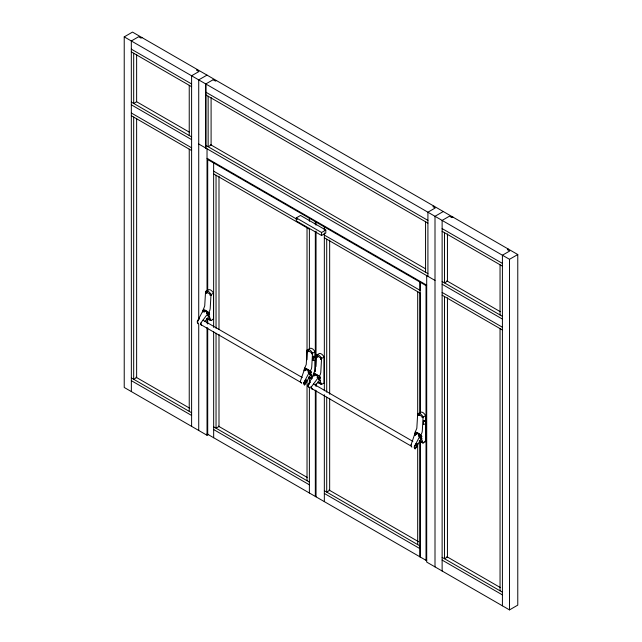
<?xml version="1.0" encoding="UTF-8"?>
<svg xmlns="http://www.w3.org/2000/svg" width="642" height="642" viewBox="0 0 642 642"><rect width="100%" height="100%" fill="white"/><g stroke="black" fill="none" stroke-linecap="round" stroke-linejoin="round"><path stroke-width="0.96" d="M202.832 311.948L202.968 310.72L197.311 321.482A1.107 0.642 -60 0 0 197.238 322.075L197.945 323.745L198.338 323.52M304.332 370.546L304.469 369.319L300.464 380.955A1.107 0.642 -60 0 0 300.368 381.613L301.443 383.122M313.408 375.787L313.553 374.559L307.887 385.32A1.107 0.642 -60 0 0 307.815 385.914L308.858 387.471M202.607 311.659L204.726 305.865L205.56 291.508L208.04 290.08A4.799 2.769 60 0 1 213.473 293.209L213.473 319.146L210.993 320.575A16.106 5.321 44.3 0 1 206.997 318.432M418.897 436.408L419.138 434.634L418.825 435.846M204.084 312.044L204.934 310.086L207.382 311.498L206.531 313.457M305.584 370.651L306.435 368.693L308.882 370.105L308.032 372.063M314.66 375.891L315.511 373.933L317.959 375.345L317.108 377.303M416.16 434.49L417.011 432.531L419.459 433.944L418.608 435.902M206.475 292.03C207.334 293.683 206.708 291.396 206.531 292.559M210.351 294.919L210.865 294.405M210.745 295.288C209.38 296.163 210.127 293.161 210.905 295.336M308.481 351.511C307.269 351.856 308.088 349.778 307.927 351.102M311.819 353.18L312.036 352.771M317.14 356.238C315.302 355.66 318.047 358.453 317.132 355.981M321.329 358.084L321.161 359.006M321.297 359.263C320.35 356.695 320.671 360.507 321.056 358.998M418.624 414.917C416.883 414.218 419.218 416.818 418.672 414.443M418.415 414.724L418.945 414.555M422.717 417.669C421.016 416.947 422.982 417.765 422.725 416.626M204.012 311.827L204.325 310.616L207.125 312.277L206.941 312.823M204.116 311.819L204.325 310.616M206.724 313.392L207.125 312.277M305.528 370.442L305.849 369.222L308.642 370.891L308.353 371.999M308.248 372.007L308.642 370.891M314.588 375.666L314.708 375.04M317.308 377.239L317.429 376.613M317.413 377.231L317.621 376.027L314.901 374.455L314.805 375.097M416.112 434.281L416.425 433.069L419.226 434.73M305.752 369.864L305.849 369.222M310.247 372.143C309.613 375.698 312.718 371.245 310.351 371.935M416.329 433.703L416.425 433.069M411.105 444.681L415.053 433.165L415.101 435.388M200.737 323.512L201.098 323.022M311.322 387.351L311.675 386.869M311.201 387.078L311.145 387.206A1.107 0.642 -60 0 0 311.073 387.8L312.148 389.301M411.073 444.737L411.016 444.866A1.107 0.642 -60 0 0 410.944 445.46L411.843 447.145M213.473 293.209L210.993 294.646L210.199 308.617C210.407 311.161 205.922 315.053 209.26 316.394L210.993 320.575L207.109 318.336M314.997 371.774L314.997 351.824A4.799 2.769 60 0 0 309.564 348.686L307.085 350.123L306.242 364.479L304.292 369.03L304.172 370.843M314.997 351.824L312.518 353.26L311.723 367.232C311.932 369.776 307.438 373.66 310.776 375.008L312.148 378.307M317.573 382.271A16.106 5.321 44.3 0 0 321.57 384.422L324.058 382.985L324.058 357.056A4.799 2.769 60 0 0 318.625 353.919L316.137 355.355L315.302 369.712L313.352 374.262L313.232 376.076M324.058 357.056L321.57 358.493L320.775 372.464C320.984 375.008 316.498 378.892 319.836 380.241L321.57 384.422L317.694 382.183M419.571 441.19A16.106 5.321 44.3 0 0 423.094 443.028L425.574 441.6L425.574 415.671A4.799 2.769 60 0 0 420.141 412.533L417.661 413.962L416.827 428.318L414.876 432.868L415.069 435.541M425.574 415.671L423.094 417.099L422.3 431.071C422.508 433.623 418.022 437.507 421.361 438.855L423.094 443.028L419.21 440.789M420.823 435.982C421.69 434.377 422.123 437.483 420.927 437.403M211.025 294.975L210.464 294.333M308.112 350.701L308.433 351.214L307.871 350.572M308.32 351.575L307.735 351.038L308.104 351.519M311.86 352.875L311.964 353.525M312.526 353.477C309.917 351.912 312.622 355.724 311.996 352.923M317.621 356.519L317.036 355.981L317.18 356.703M321.602 358.822L321.04 358.172M419.017 415.061L418.448 414.411M422.998 417.356L422.436 416.714M422.765 416.915L422.308 416.963M197.519 321.409L199.389 318.111M197.648 321.482L199.341 318.263M209.677 316.137L209.252 316.883L209.26 316.394M311.466 374.904L310.776 375.498L310.511 374.856L311.201 374.262M320.069 379.823L315.286 385.481M319.796 379.671L319.836 380.722L319.836 380.241M422.043 438.751L421.353 439.337L421.088 438.695L421.778 438.109M201.572 325.462L200.489 323.953A1.107 0.642 -60 0 1 200.569 323.359L207.864 313.545C207.35 314.42 207.976 317.172 208.987 316.241M311.234 387.022L318.44 377.384L318.568 379.815L319.644 380.208M204.71 321.642L209.059 316.362M311.049 388.153L411.458 446.254M201.484 324.812L200.721 323.632M312.06 388.659L311.314 387.575M206.339 292.19C205.609 294.092 206.893 292.134 207.053 292.262M308.545 351.174L307.727 350.733L308.361 350.709M306.611 381.003L305.937 379.647L304.131 383.057L304.452 384.438L303.995 383.025L305.817 379.607L306.611 381.332L304.525 384.502L306.499 381.019M416.481 443.453C410.984 450.491 419.651 448.244 416.441 443.437C411.145 450.339 418.785 448.654 416.642 443.566M208.682 434.313L207.029 435.268L124.227 387.463L124.227 36.875L132.501 32.1L517.773 254.537L517.773 605.125L509.499 609.9L426.705 562.095L426.705 275.619M141.986 37.573L141.039 38.119L138.64 36.738L131.321 40.968L131.353 391.58M197.511 69.633L196.532 70.163L198.932 71.543L191.605 75.772L191.605 426.36M206.997 75.106L198.723 79.881L198.723 319.291M213.136 79.744L205.777 83.958L205.777 148.077M216.41 80.547L215.471 81.093L213.104 79.728M211.098 145.004L208.144 146.713L208.144 96.236M296.291 217.895L300.512 215.455L325.799 230.053L325.799 233.054L321.57 235.494L296.291 220.896L296.291 217.895L321.57 232.492L325.799 230.053M433.856 206.09L432.909 206.636L435.244 207.976L427.917 212.205L427.917 276.325M443.277 211.523L435.003 216.298L435.003 566.894M442.129 571.003L442.129 220.415L449.448 216.185L451.848 217.566L452.762 217.004M451.848 217.566L452.795 217.02M312.831 357.257C316.193 352.811 309.821 361.839 314.989 360.411M313.015 357.353L314.147 356.703L314.989 357.506L313.015 357.353L312.959 360.274M508.287 249.056L507.341 249.602L509.74 250.99L502.413 255.219L502.413 605.807M124.227 36.875L509.499 259.312L517.773 254.537M425.566 421.353L424.723 420.542L423.535 421.176L423.535 424.113L423.407 421.104C425.429 419.37 426.063 422.572 423.6 421.192M425.566 424.25L423.6 424.097M206.82 293.065L206.499 292.439M210.335 294.582L210.873 294.622M311.892 353.06L312.421 353.517M316.931 356.117L317.726 356.479M418.576 415.246L418.48 414.82M422.741 416.746L422.292 417.18L423.094 417.541M310.351 373.564L311.033 372.825L310.953 371.734M206.692 292.054L206.604 292.864M317.341 356.896L317.068 356.695M422.677 441.76L422.195 441.335M197.985 322.998L197.479 321.875M209.509 313.135L208.65 313.769L209.011 315.053M208.827 314.949L209.613 314.556L209.324 313.031L208.778 314.62L209.428 314.452L209.428 313.119M311.025 371.75L310.351 372.488L310.431 373.58M320.085 376.982L319.226 377.608L319.588 378.9M319.411 378.796L320.189 378.403L320.005 376.966L319.355 378.459L319.909 378.507L320.085 377.111M307.727 350.733C306.154 351.07 309.067 352.731 307.847 350.821M317.501 356.832L316.915 356.342L317.718 356.703M131.321 49.153L191.605 83.958M205.777 92.143L427.917 220.391M442.129 228.592L502.413 263.405M131.321 51.882L191.605 86.686M205.777 94.872L427.917 223.119M442.129 231.321L502.413 266.133M136.858 101.869L189.39 132.196M446.8 280.819L500.198 311.643M210.472 144.643L425.662 268.886M131.321 102.078L191.605 136.89M442.129 281.525L502.413 316.329M205.777 145.349L427.917 273.596M131.321 104.806L191.605 139.619M442.129 284.254L502.413 319.058M198.723 144.001L435.003 280.418M131.321 112.992L191.605 147.804M442.129 292.439L502.413 327.243M207.029 158.341L426.705 285.168M207.703 159.553L426.063 285.618M131.321 115.72L191.605 150.533M442.129 295.168L502.413 329.972M213.642 171.165L297.318 219.476M324.338 235.076L420.085 290.353M213.674 173.918L309.388 229.17M324.338 237.805L420.085 293.081M206.459 292.238L207.149 292.64M211.138 294.935L210.488 294.742M419.122 415.021L418.432 414.62L418.929 414.812M206.339 292.495L207.141 292.856M210.319 294.798L211.122 295.159M311.715 353.341L312.518 353.694M321.594 359.038L321.096 358.701M418.311 414.884L419.114 415.238M203.217 309.316L208.65 312.453M304.741 367.93L310.174 371.068M313.794 373.163L319.226 376.3M415.318 431.777L420.751 434.907M422.155 441.214L422.685 441.487M309.412 377.4L311.739 378.74M202.976 320.197L302.278 377.528M313.561 384.036L412.862 441.367M310.824 386.829L311.41 387.166M200.649 324.491L301.748 382.905M135.992 377.207L189.679 408.2M446.8 556.646L500.198 587.478M218.352 426.119L307.165 477.399M329.017 490.015L418.688 541.784M131.321 377.913L191.605 412.726M442.129 557.36L502.413 592.165M213.674 426.834L309.388 482.086M324.338 490.721L420.053 545.981M131.321 380.642L191.605 415.454M442.129 560.089L502.413 594.893M213.674 429.562L309.388 484.814M324.338 493.449L420.053 548.709M207.029 433.904L426.705 560.731M312.349 353.012L311.835 352.98L312.341 353.277M420.823 437.314C423.222 437.314 420.422 433.896 421.008 437.419M310.11 382.046L308.192 385.794M314.147 356.703L314.989 357.506M418.464 415.238L418.897 415.414L418.56 415.061M321.273 359.119L321.008 358.709M310.142 382.094L308.08 385.288L308.497 386.757M311.98 353.702L311.787 353.252M509.499 259.312L509.499 609.9M500.046 264.769L500.046 314.965M500.046 328.608L500.046 590.801M447.442 233.937L447.442 281.188L444.489 282.889L444.489 232.685M447.442 297.832L447.442 557.015L444.489 558.725L444.489 296.532M426.023 284.783L426.023 560.346M425.558 221.755L425.558 272.232M420.085 282.167L420.085 413.528M420.085 441.6L420.085 556.911M420.053 282.151L420.053 290.336M420.053 293.065L420.053 413.023M420.053 441.014L420.053 556.895M417.693 291.701L417.693 414.66M417.693 443.646L417.693 544.617M329.659 240.108L329.659 394.276M329.659 398.281L329.659 490.384L326.706 492.085L326.706 397.117M326.706 239.169L326.706 392.118M324.338 226.891L324.338 229.9M324.338 232.91L324.338 390.753M324.338 394.75L324.338 501.635M321.57 232.492L321.57 235.494M316.008 222.076L316.041 225.109M316.041 231.12L316.041 366.486M316.008 383.852L316.041 386.54M316.041 390.553L316.041 496.844M315.326 221.691L315.326 224.7M315.326 231.714L315.326 371.092M315.326 390.143L315.326 496.435M309.356 218.24L309.388 221.265M309.388 228.287L309.388 349.136M309.388 376.685L309.388 383.707M309.388 387.118L309.388 493M307.028 227.806L307.028 359.761M307.028 380.754L307.028 480.722M218.994 176.213L218.994 329.523M218.994 334.386L218.994 426.489L216.041 428.198L216.041 333.222M216.041 175.274L216.041 328.231M213.642 162.98L213.642 327.428M213.642 331.441L213.674 437.748M211.098 97.496L211.098 145.124M207.703 158.734L207.703 290.906M207.703 318.986L207.703 323.993M207.703 328.006L207.703 434.297M207.029 148.792L207.029 291.612M207.029 318.673L207.029 323.087M207.029 327.685L207.029 435.268M205.817 83.974L205.817 148.093M198.723 324.298L198.723 430.477M189.238 85.322L189.238 135.526M189.238 149.169L189.238 411.362M136.634 54.49L136.634 101.741L133.68 103.442L133.68 53.246M136.634 118.385L136.634 377.576L133.68 379.278L133.68 117.085M213.473 319.146A14.662 8.466 60 0 1 213.032 319.01M311.683 378.828A16.106 5.321 44.3 0 1 308.513 377.047M425.574 441.6A14.662 8.466 60 0 1 424.683 441.311M209.252 318.737L210.183 319.652L209.292 318.689M310.832 377.376L311.755 378.298L310.864 377.335M319.836 382.576L320.759 383.499L319.836 382.576M421.409 441.223L422.332 442.137L421.449 441.174M309.251 372.769L309.492 374.575L310.559 374.968L304.493 385.2L303.626 383.499A1.107 0.642 -60 0 1 303.698 382.905L309.364 372.143L309.251 372.769M419.828 436.608L420.077 438.414L421.144 438.807L415.101 449.023L414.202 447.338A1.107 0.642 -60 0 1 414.283 446.744L419.94 435.99L419.828 436.608M210.993 294.646L205.56 291.508A4.807 2.961 63.5 0 1 210.993 294.646M312.518 353.26L307.085 350.123A4.807 2.961 63.5 0 1 312.51 353.26M321.57 358.493L316.137 355.355A4.807 2.961 63.5 0 1 321.57 358.493M423.094 417.099L417.661 413.962A4.807 2.961 63.5 0 1 423.094 417.099"/></g></svg>
